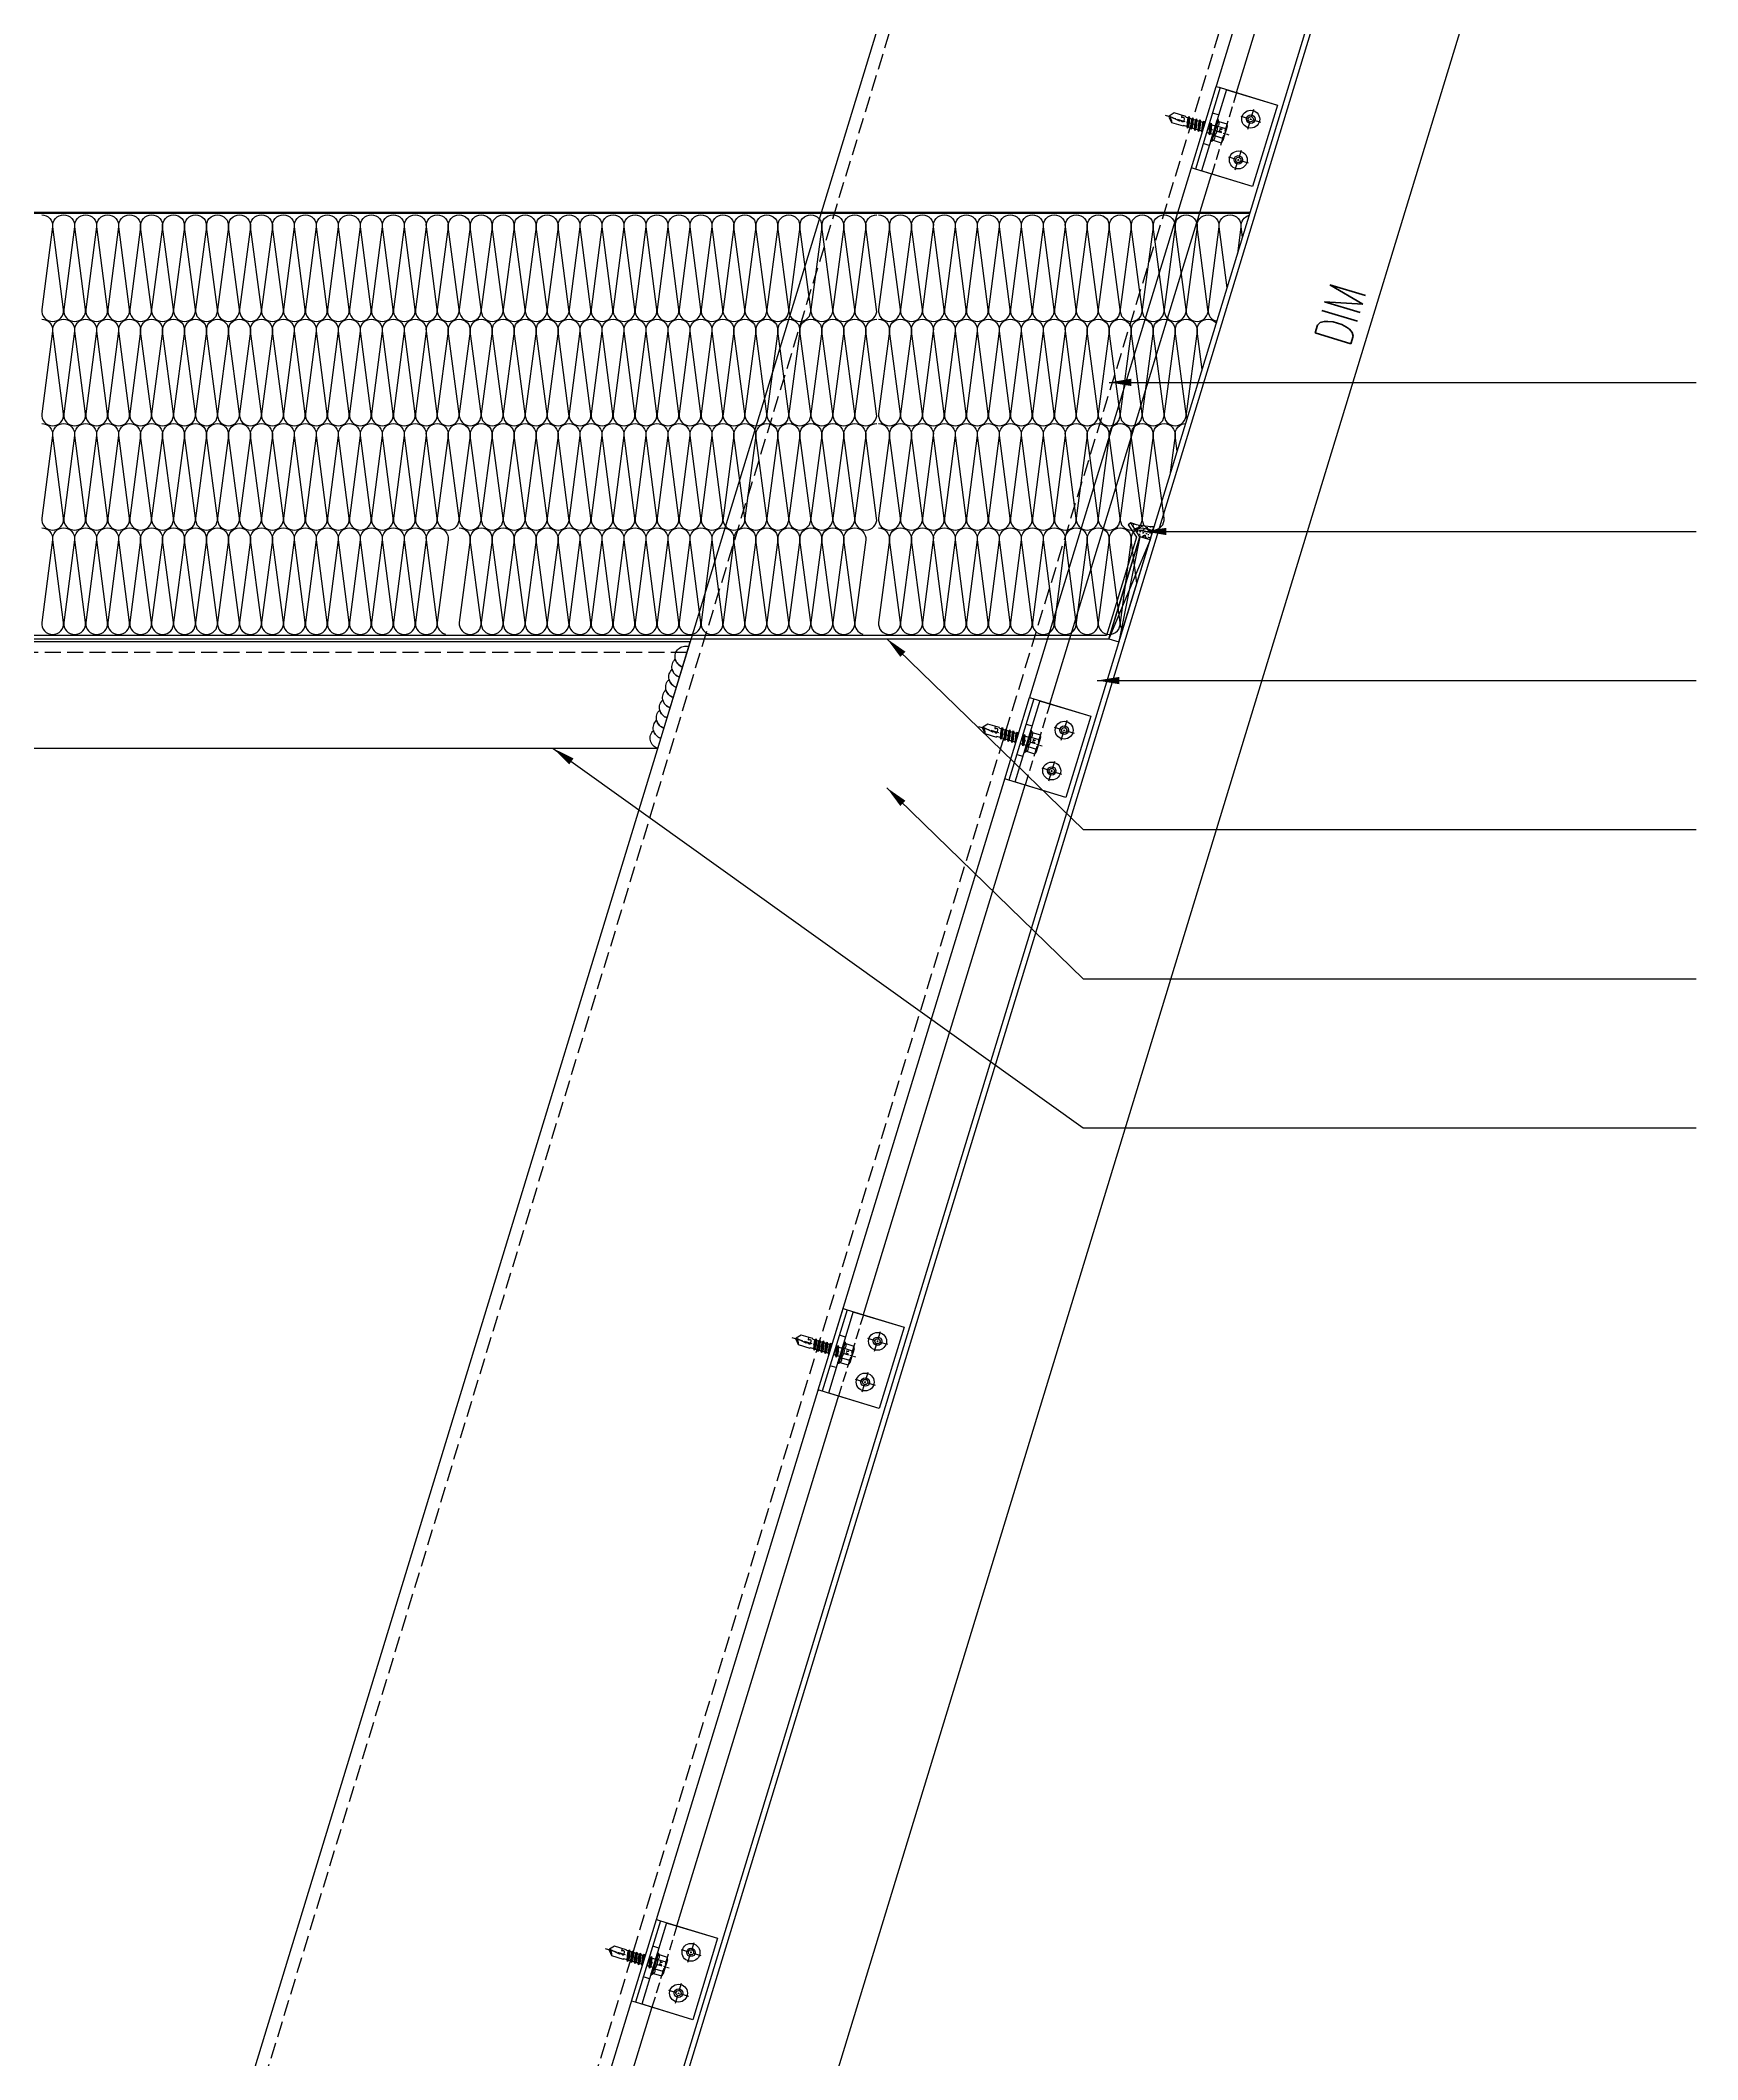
# Model space of a CAD drawing. Extents: x -160106 to 966792, y -663931 to 1550022.
# Drawn here: x -78784 to -78006, y -98738 to -97790 of the extents above; entities that cross this region are included whole.
import ezdxf
from ezdxf.enums import TextEntityAlignment as Align
from ezdxf.xclip import XClip

# ---------------------------------------------------------------- set-up
doc = ezdxf.new("R2010")
doc.units = 0
for name, pattern in [('CENTER', [2, 1.25, -0.25, 0.25, -0.25]), ('ZN-CENTER', [2, 1.25, -0.25, 0.25, -0.25]), ('ZN-DASH', [0.35, 0.25, -0.1])]:
    doc.linetypes.add(name, pattern=pattern)
for name, color, linetype in [('!ZN1-填充-8', 8, 'Continuous'), ('!ZN3-不锈钢板幕墙-7', 7, 'Continuous'), ('!ZN3-铝板幕墙-3', 3, 'Continuous'), ('!ZN4-辅助材料-1', 1, 'Continuous'), ('!ZN4-配件-11', 11, 'Continuous'), ('!ZN5-钢材投影-40', 40, 'Continuous'), ('!ZN5-铝材投影-112', 112, 'Continuous'), ('!ZN6-虚线-8', 8, 'ZN-DASH'), ('DIM', 173, 'Continuous'), ('焊缝', 8, 'Continuous')]:
    doc.layers.add(name, color=color, linetype=linetype)
doc.styles.add('DHTEXT-1', font='ROMANS.shx', dxfattribs={"width": 0.7, "bigfont": 'CHINESE.shx'})
doc.dimstyles.new('ZN7', dxfattribs={"dimscale": 7, "dimtxt": 2.5, "dimasz": 1.5, "dimexe": 1, "dimexo": 2, "dimgap": 0.9, "dimtad": 1, "dimdec": 0, "dimdsep": 46, "dimtxsty": 'DHTEXT-1', "dimblk": 'ARCHTICK', "dimcen": 2.5, "dimclrd": 173, "dimclre": 173, "dimclrt": 7, "dimazin": 2, "dimtfac": 1, "dimtix": 1, "dimtmove": 2, "dimatfit": 3, "dimfxl": 0, "dimarcsym": 0})

# ---------------------------------------------------------------- blocks, each defined once
blk = doc.blocks.new('*U1991')
at = {"color": 0, "linetype": 'ZN-CENTER', "ltscale": 3}
blk.add_line((24, 0), (-7.28, 0), dxfattribs=at)
at = {"ltscale": 10}
for p, q in [((-5.45, -3.46), (-5.45, 3.46)), ((-1.02, 4.62), (-4.95, 4.62)), ((-1.02, 2.31), (-4.95, 2.31)), ((-0.55, -5.12), (-0.55, 5.12)), ((-0.17, 5.48), (0, 4.84)), ((0, -4.84), (0, 4.84)), ((0, 2.08), (14.29, 2.08)), ((1.42, 2.73), (2.2, -2.73)), ((3.22, 2.73), (4, -2.73)), ((5.02, 2.73), (5.8, -2.73)), ((6.82, 2.73), (7.6, -2.73)), ((8.62, 2.73), (9.4, -2.73)), ((10.42, 2.73), (11.2, -2.73)), ((12.22, 2.73), (13, -2.73)), ((-1.02, -2.31), (-4.95, -2.31)), ((-1.02, -4.62), (-4.95, -4.62)), ((-0.17, -5.48), (0, -4.84)), ((14.29, -2.09), (0, -2.09))]:
    blk.add_line(p, q, dxfattribs=at)
for points in [[(1.83, -2.09), (1.05, 2.08), (1.42, 2.73), (1.79, 2.08), (2.57, -2.09), (2.2, -2.73)], [(3.63, -2.09), (2.85, 2.08), (3.22, 2.73), (3.59, 2.08), (4.37, -2.09), (4, -2.73)], [(5.43, -2.09), (4.65, 2.08), (5.02, 2.73), (5.39, 2.08), (6.17, -2.09), (5.8, -2.73)], [(7.23, -2.09), (6.45, 2.08), (6.82, 2.73), (7.19, 2.08), (7.97, -2.09), (7.6, -2.73)], [(9.03, -2.09), (8.25, 2.08), (8.62, 2.73), (8.99, 2.08), (9.77, -2.09), (9.4, -2.73)], [(10.83, -2.09), (10.05, 2.08), (10.42, 2.73), (10.79, 2.08), (11.57, -2.09), (11.2, -2.73)], [(12.63, -2.09), (11.85, 2.08), (12.22, 2.73), (12.59, 2.08), (13.37, -2.09), (13, -2.73)]]:
    blk.add_lwpolyline(points, close=True, dxfattribs=at)
for points in [[(14.29, -2.09, -0.414214), (14.45, -2.24), (14.45, -2.32), (20.18, -2.32), (22, -0.26), (22, 0.26), (20.18, 2.32), (14.45, 2.32), (14.45, 2.24, -0.414214), (14.29, 2.08)], [(16.51, -2.32), (16.36, -1.2), (15.83, -1.52, -0.530462), (15.03, -1.17), (14.81, 0.1, -0.651316), (15.47, 0.54), (16, 0.21), (16.77, 0.66), (22, -0.26, -0.201226), (20.18, 2.32)]]:
    blk.add_lwpolyline(points, format="xyb", dxfattribs=at)
for centre, radius, start, end in [((-3.87, 3.46), 1.58, 133.17355, 226.82645), ((0.13, 0), 5.58, 155.5673, 204.4327), ((0.07, 3.46), 1.58, 133.17355, 226.82645), ((4.07, 0), 5.58, 155.5673, 204.4327), ((7.48, -2.87), 11.32, 132.49215, 138.60636), ((-3.87, -3.46), 1.58, 133.17355, 226.82645), ((0.07, -3.46), 1.58, 133.17355, 226.82645), ((7.48, 2.87), 11.32, 221.39356, 227.50785)]:
    blk.add_arc(centre, radius, start, end, dxfattribs=at)
at = {"layer": 'Defpoints', "color": 0, "ltscale": 10, "style": 'DHTEXT-1', "width": 0.7}
blk.add_text('5.5', height=1, rotation=90, dxfattribs=at).set_placement((-2.46, -0.93), align=Align.CENTER)
blk = doc.blocks.new('*U2070')
at = {"color": 0, "linetype": 'CENTER', "ltscale": 3}
for p, q in [((4.88, 0), (-4.88, 0)), ((0, 4.88), (0, -4.88))]:
    blk.add_line(p, q, dxfattribs=at)
at = {"linetype": 'ByBlock', "ltscale": 10}
for radius in [4.2, 2, 1.23]:
    blk.add_circle((0, 0), radius, dxfattribs=at)
blk = doc.blocks.new('*U2372')
at = {"ltscale": 0.125}
blk.add_wipeout([(-20, -30), (20, -30), (20, -5), (-20, -5)], dxfattribs=at).dxf.layer = '!ZN6-虚线-8'
at = {"layer": '!ZN1-填充-8'}
h = blk.add_hatch(dxfattribs=at)
h.set_pattern_fill('NET3', color=256, scale=0.75, angle=180, style=0)
h.set_pattern_definition([(180, (-1731.706, 294.7402), (-3e-16, -2.38125), []), (240, (-1731.706, 294.7402), (2.062223, -1.190625), []), (300, (-1731.706, 294.7402), (2.062223, 1.190625), [])])
h.paths.add_polyline_path([(20, 0), (-20, 0), (-20, -2), (20, -2)])
at = {"layer": '!ZN5-铝材投影-112'}
blk.add_lwpolyline([(20, -2), (-20, -2), (-20, -30), (20, -30)], close=True, dxfattribs=at)
at = {"layer": '!ZN6-虚线-8', "linetype": 'ZN-DASH', "ltscale": 10}
for p, q in [((-7.5, -5), (-7.5, -2)), ((7.5, -5), (7.5, -2))]:
    blk.add_line(p, q, dxfattribs=at)
at = {"layer": '!ZN6-虚线-8', "color": 8, "linetype": 'ZN-DASH', "ltscale": 20}
blk.add_line((-20, -10), (20, -10), dxfattribs=at)
at = {"layer": '!ZN4-配件-11', "color": 1, "xscale": -1, "rotation": 270}
for name, p in [('*U1991', (0, -5)), ('*U2070', (-10, -20)), ('*U2070', (10, -20))]:
    blk.add_blockref(name, p, dxfattribs=at)
at = {"ltscale": 0.25}
blk.add_wipeout([(20, 0), (20, -2), (-20, -2), (-20, 0)], dxfattribs=at).dxf.layer = '!ZN4-辅助材料-1'
at = {"layer": '!ZN4-辅助材料-1'}
blk.add_lwpolyline([(20, 0), (-20, 0), (-20, -2), (20, -2)], close=True, dxfattribs=at)
at = {"layer": '!ZN5-铝材投影-112', "ltscale": 0.25}
blk.add_line((-20, -5), (20, -5), dxfattribs=at)
blk = doc.blocks.new('20250825140909')
at = {"layer": '!ZN1-填充-8'}
h = blk.add_hatch(dxfattribs=at)
h.set_pattern_fill('AR-SAND', color=256, angle=-16.96985, style=0)
h.set_pattern_definition([(20.5301504, (-126592.7496, 76853.0523), (0.502128505, 1.8613127), [0, -1.52, 0, -1.7, 0, -1.625]), (350.5301504, (-126592.7496, 76853.0523), (2.516413284, 2.18272357), [0, -0.82, 0, -1.37, 0, -0.525]), (310.5301504, (-126593.9261, 76853.4113), (2.98019908, -0.903507059), [0, -0.5, 0, -1.8, 0, -2.35]), (300.5301504, (-126593.926, 76853.4113), (3.131401065, -0.03793323), [0, -0.25, 0, -1.18, 0, -1.35])])
edge = h.paths.add_edge_path()
edge.add_line((-1.72, 11849.35), (3.06, 11847.89))
edge.add_line((3.06, 11847.89), (4.95, 11854.09))
edge.add_arc((4.33, 11884.54), 30.46, 250.31979, 271.16341, ccw=False)
edge.add_line((-5.92, 11855.86), (-1.72, 11849.35))
at = {"layer": '!ZN1-填充-8', "const_width": 1}
blk.add_lwpolyline([(49.95, 12001.5), (-1698.5, 12001.5)], dxfattribs=at)
at = {"layer": '!ZN1-填充-8', "ltscale": 30, "extrusion": (0, 1.22465e-16, -1)}
for points in [[(517.28, 12000.5, 0.451718), (512.16, 11994.87), (517.24, 11956.13, -0.451718), (512.12, 11950.5, -0.451718), (507, 11956.13), (512.08, 11994.87, 0.451718), (506.96, 12000.5, 0.451718), (501.85, 11994.87), (506.92, 11956.13, -0.451718), (501.8, 11950.5, -0.451718), (496.69, 11956.13), (501.76, 11994.87, 0.451718), (496.65, 12000.5, 0.451718), (491.53, 11994.87), (496.61, 11956.13, -0.451718), (491.49, 11950.5, -0.451718), (486.37, 11956.13), (491.45, 11994.87, 0.451718), (486.33, 12000.5, 0.451718), (481.21, 11994.87), (486.29, 11956.13, -0.451718), (481.17, 11950.5, -0.451718), (476.06, 11956.13), (481.13, 11994.87, 0.451718), (476.01, 12000.5, 0.451718), (470.9, 11994.87), (475.97, 11956.13, -0.451718), (470.86, 11950.5, -0.451718), (465.74, 11956.13), (470.82, 11994.87, 0.451718), (465.7, 12000.5, 0.451718), (460.58, 11994.87), (465.66, 11956.13, -0.451718), (460.54, 11950.5, -0.451718), (455.42, 11956.13), (460.5, 11994.87, 0.451718), (455.38, 12000.5, 0.451718), (450.27, 11994.87), (455.34, 11956.13, -0.451718), (450.22, 11950.5, -0.451718), (445.11, 11956.13), (450.18, 11994.87, 0.451718), (445.07, 12000.5, 0.451718), (439.95, 11994.87), (445.03, 11956.13, -0.451718), (439.91, 11950.5, -0.451718), (434.79, 11956.13), (439.87, 11994.87, 0.451718), (434.75, 12000.5, 0.451718), (429.63, 11994.87), (434.71, 11956.13, -0.451718), (429.59, 11950.5, -0.451718), (424.48, 11956.13), (429.55, 11994.87, 0.451718), (424.43, 12000.5, 0.451718), (419.32, 11994.87), (424.39, 11956.13, -0.451718), (419.28, 11950.5, -0.451718), (414.16, 11956.13), (419.24, 11994.87, 0.451718), (414.12, 12000.5, 0.451718), (409, 11994.87), (414.08, 11956.13, -0.451718), (408.96, 11950.5, -0.451718), (403.84, 11956.13), (408.92, 11994.87, 0.451718), (403.8, 12000.5, 0.451718), (398.69, 11994.87), (403.76, 11956.13, -0.451718), (398.65, 11950.5, -0.451718), (393.53, 11956.13), (398.6, 11994.87, 0.451718), (393.49, 12000.5, 0.451718), (388.37, 11994.87), (393.45, 11956.13, -0.451718), (388.33, 11950.5, -0.451718), (383.21, 11956.13), (388.29, 11994.87, 0.451718), (383.17, 12000.5, 0.451718), (378.05, 11994.87), (383.13, 11956.13, -0.451718), (378.01, 11950.5, -0.451718), (372.9, 11956.13), (377.97, 11994.87, 0.451718), (372.86, 12000.5, 0.451718), (367.74, 11994.87), (372.81, 11956.13, -0.451718), (367.7, 11950.5, -0.451718), (362.58, 11956.13), (367.66, 11994.87, 0.451718), (362.54, 12000.5, 0.451718), (357.42, 11994.87), (362.5, 11956.13, -0.451718), (357.38, 11950.5, -0.451718), (352.26, 11956.13), (357.34, 11994.87, 0.451718), (352.22, 12000.5, 0.451718), (347.11, 11994.87), (352.18, 11956.13, -0.451718), (347.07, 11950.5, -0.451718), (341.95, 11956.13), (347.02, 11994.87, 0.451718), (341.91, 12000.5, 0.451718), (336.79, 11994.87), (341.87, 11956.13, -0.451718), (336.75, 11950.5, -0.451718), (331.63, 11956.13), (336.71, 11994.87, 0.451718), (331.59, 12000.5, 0.451718), (326.47, 11994.87), (331.55, 11956.13, -0.451718), (326.43, 11950.5, -0.451718), (321.32, 11956.13), (326.39, 11994.87, 0.451718), (321.28, 12000.5)], [(321.28, 12000.5, 0.451718), (316.16, 11994.87), (321.23, 11956.13, -0.451718), (316.12, 11950.5, -0.451718), (311, 11956.13), (316.08, 11994.87, 0.451718), (310.96, 12000.5, 0.451718), (305.84, 11994.87), (310.92, 11956.13, -0.451718), (305.8, 11950.5, -0.451718), (300.69, 11956.13), (305.76, 11994.87, 0.451718), (300.64, 12000.5, 0.451718), (295.53, 11994.87), (300.6, 11956.13, -0.451718), (295.49, 11950.5, -0.451718), (290.37, 11956.13), (295.44, 11994.87, 0.451718), (290.33, 12000.5, 0.451718), (285.21, 11994.87), (290.29, 11956.13, -0.451718), (285.17, 11950.5, -0.451718), (280.05, 11956.13), (285.13, 11994.87, 0.451718), (280.01, 12000.5, 0.451718), (274.9, 11994.87), (279.97, 11956.13, -0.451718), (274.85, 11950.5, -0.451718), (269.74, 11956.13), (274.81, 11994.87, 0.451718), (269.7, 12000.5, 0.451718), (264.58, 11994.87), (269.66, 11956.13, -0.451718), (264.54, 11950.5, -0.451718), (259.42, 11956.13), (264.5, 11994.87, 0.451718), (259.38, 12000.5, 0.451718), (254.26, 11994.87), (259.34, 11956.13, -0.451718), (254.22, 11950.5, -0.451718), (249.11, 11956.13), (254.18, 11994.87, 0.451718), (249.06, 12000.5, 0.451718), (243.95, 11994.87), (249.02, 11956.13, -0.451718), (243.91, 11950.5, -0.451718), (238.79, 11956.13), (243.87, 11994.87, 0.451718), (238.75, 12000.5, 0.451718), (233.63, 11994.87), (238.71, 11956.13, -0.451718), (233.59, 11950.5, -0.451718), (228.47, 11956.13), (233.55, 11994.87, 0.451718), (228.43, 12000.5, 0.451718), (223.32, 11994.87), (228.39, 11956.13, -0.451718), (223.27, 11950.5, -0.451718), (218.16, 11956.13), (223.23, 11994.87, 0.451718), (218.12, 12000.5, 0.451718), (213, 11994.87), (218.08, 11956.13, -0.451718), (212.96, 11950.5, -0.451718), (207.84, 11956.13), (212.92, 11994.87, 0.451718), (207.8, 12000.5, 0.451718), (202.68, 11994.87), (207.76, 11956.13, -0.451718), (202.64, 11950.5, -0.451718), (197.53, 11956.13), (202.6, 11994.87, 0.451718), (197.48, 12000.5, 0.451718), (192.37, 11994.87), (197.44, 11956.13, -0.451718), (192.33, 11950.5, -0.451718), (187.21, 11956.13), (192.29, 11994.87, 0.451718), (187.17, 12000.5, 0.451718), (182.05, 11994.87), (187.13, 11956.13, -0.451718), (182.01, 11950.5, -0.451718), (176.89, 11956.13), (181.97, 11994.87, 0.451718), (176.85, 12000.5, 0.451718), (171.74, 11994.87), (176.81, 11956.13, -0.451718), (171.69, 11950.5, -0.451718), (166.58, 11956.13), (171.65, 11994.87, 0.451718), (166.54, 12000.5, 0.451718), (161.42, 11994.87), (166.5, 11956.13, -0.451718), (161.38, 11950.5, -0.451718), (156.26, 11956.13), (161.34, 11994.87, 0.451718), (156.22, 12000.5, 0.451718), (151.1, 11994.87), (156.18, 11956.13, -0.451718), (151.06, 11950.5, -0.451718), (145.95, 11956.13), (151.02, 11994.87, 0.451718), (145.91, 12000.5, 0.451718), (140.79, 11994.87), (145.86, 11956.13, -0.451718), (140.75, 11950.5, -0.451718), (135.63, 11956.13), (140.71, 11994.87, 0.451718), (135.59, 12000.5, 0.451718), (130.47, 11994.87), (135.55, 11956.13, -0.451718), (130.43, 11950.5, -0.451718), (125.31, 11956.13), (130.39, 11994.87, 0.451718), (125.27, 12000.5)], [(124.46, 12000.5, 0.451718), (119.35, 11994.87), (124.42, 11956.13, -0.451718), (119.3, 11950.5, -0.451718), (114.19, 11956.13), (119.26, 11994.87, 0.451718), (114.15, 12000.5, 0.451718), (109.03, 11994.87), (114.11, 11956.13, -0.451718), (108.99, 11950.5, -0.451718), (103.87, 11956.13), (108.95, 11994.87, 0.451718), (103.83, 12000.5, 0.451718), (98.71, 11994.87), (103.79, 11956.13, -0.451718), (98.67, 11950.5, -0.451718), (93.56, 11956.13), (98.63, 11994.87, 0.451718), (93.51, 12000.5, 0.451718), (88.4, 11994.87), (93.47, 11956.13, -0.451718), (88.36, 11950.5, -0.451718), (83.24, 11956.13), (88.32, 11994.87, 0.451718), (83.2, 12000.5, 0.451718), (78.08, 11994.87), (83.16, 11956.13, -0.451718), (78.04, 11950.5, -0.451718), (72.92, 11956.13), (78, 11994.87, 0.451718), (72.88, 12000.5, 0.451718), (67.77, 11994.87), (72.84, 11956.13, -0.451718), (67.73, 11950.5, -0.451718), (62.61, 11956.13), (67.68, 11994.87, 0.451718), (62.57, 12000.5, 0.451718), (57.45, 11994.87), (62.53, 11956.13, -0.451718), (57.41, 11950.5, -0.451718), (52.29, 11956.13), (57.37, 11994.87, 0.451718), (52.25, 12000.5, 0.451718), (47.13, 11994.87), (52.21, 11956.13, -0.451718), (47.09, 11950.5, -0.451718), (41.98, 11956.13), (47.05, 11994.87, 0.451718), (41.94, 12000.5, 0.451718), (36.82, 11994.87), (41.89, 11956.13, -0.451718), (36.78, 11950.5, -0.451718), (31.66, 11956.13), (36.74, 11994.87, 0.451718), (31.62, 12000.5, 0.451718), (26.5, 11994.87), (31.58, 11956.13, -0.451718), (26.46, 11950.5, -0.451718), (21.34, 11956.13), (26.42, 11994.87, 0.451718), (21.3, 12000.5, 0.451718), (16.19, 11994.87), (21.26, 11956.13, -0.451718), (16.15, 11950.5, -0.451718), (11.03, 11956.13), (16.1, 11994.87, 0.451718), (10.99, 12000.5, 0.451718), (5.87, 11994.87), (10.95, 11956.13, -0.451718), (5.83, 11950.5, -0.451718), (0.71, 11956.13), (5.79, 11994.87, 0.451718), (0.67, 12000.5, 0.451718), (-4.45, 11994.87), (0.63, 11956.13, -0.451718), (-4.49, 11950.5, -0.451718), (-9.6, 11956.13), (-4.53, 11994.87, 0.451718), (-9.64, 12000.5, 0.451718), (-14.76, 11994.87), (-9.69, 11956.13, -0.451718), (-14.8, 11950.5, -0.451718), (-19.92, 11956.13), (-14.84, 11994.87, 0.451718), (-19.96, 12000.5, 0.451718), (-25.08, 11994.87), (-20, 11956.13, -0.451718), (-25.12, 11950.5, -0.451718), (-30.23, 11956.13), (-25.16, 11994.87, 0.451718), (-30.28, 12000.5, 0.451718), (-35.39, 11994.87), (-30.32, 11956.13, -0.391796), (-34.41, 11950.59, -0.391796)], [(-39.21, 11966.33), (-35.48, 11994.87, 0.451718), (-40.59, 12000.5, 0.451718), (-45.71, 11994.87), (-44.04, 11982.15)], [(-46.43, 11989.98), (-45.79, 11994.87, 0.375344), (-49.6, 12000.35, 0.375344)], [(517.28, 11951.5, 0.451718), (512.16, 11945.87), (517.24, 11907.13, -0.451718), (512.12, 11901.5, -0.451718), (507, 11907.13), (512.08, 11945.87, 0.451718), (506.96, 11951.5, 0.451718), (501.85, 11945.87), (506.92, 11907.13, -0.451718), (501.8, 11901.5, -0.451718), (496.69, 11907.13), (501.76, 11945.87, 0.451718), (496.65, 11951.5, 0.451718), (491.53, 11945.87), (496.61, 11907.13, -0.451718), (491.49, 11901.5, -0.451718), (486.37, 11907.13), (491.45, 11945.87, 0.451718), (486.33, 11951.5, 0.451718), (481.21, 11945.87), (486.29, 11907.13, -0.451718), (481.17, 11901.5, -0.451718), (476.06, 11907.13), (481.13, 11945.87, 0.451718), (476.01, 11951.5, 0.451718), (470.9, 11945.87), (475.97, 11907.13, -0.451718), (470.86, 11901.5, -0.451718), (465.74, 11907.13), (470.82, 11945.87, 0.451718), (465.7, 11951.5, 0.451718), (460.58, 11945.87), (465.66, 11907.13, -0.451718), (460.54, 11901.5, -0.451718), (455.42, 11907.13), (460.5, 11945.87, 0.451718), (455.38, 11951.5, 0.451718), (450.27, 11945.87), (455.34, 11907.13, -0.451718), (450.22, 11901.5, -0.451718), (445.11, 11907.13), (450.18, 11945.87, 0.451718), (445.07, 11951.5, 0.451718), (439.95, 11945.87), (445.03, 11907.13, -0.451718), (439.91, 11901.5, -0.451718), (434.79, 11907.13), (439.87, 11945.87, 0.451718), (434.75, 11951.5, 0.451718), (429.63, 11945.87), (434.71, 11907.13, -0.451718), (429.59, 11901.5, -0.451718), (424.48, 11907.13), (429.55, 11945.87, 0.451718), (424.43, 11951.5, 0.451718), (419.32, 11945.87), (424.39, 11907.13, -0.451718), (419.28, 11901.5, -0.451718), (414.16, 11907.13), (419.24, 11945.87, 0.451718), (414.12, 11951.5, 0.451718), (409, 11945.87), (414.08, 11907.13, -0.451718), (408.96, 11901.5, -0.451718), (403.84, 11907.13), (408.92, 11945.87, 0.451718), (403.8, 11951.5, 0.451718), (398.69, 11945.87), (403.76, 11907.13, -0.451718), (398.65, 11901.5, -0.451718), (393.53, 11907.13), (398.6, 11945.87, 0.451718), (393.49, 11951.5, 0.451718), (388.37, 11945.87), (393.45, 11907.13, -0.451718), (388.33, 11901.5, -0.451718), (383.21, 11907.13), (388.29, 11945.87, 0.451718), (383.17, 11951.5, 0.451718), (378.05, 11945.87), (383.13, 11907.13, -0.451718), (378.01, 11901.5, -0.451718), (372.9, 11907.13), (377.97, 11945.87, 0.451718), (372.86, 11951.5, 0.451718), (367.74, 11945.87), (372.81, 11907.13, -0.451718), (367.7, 11901.5, -0.451718), (362.58, 11907.13), (367.66, 11945.87, 0.451718), (362.54, 11951.5, 0.451718), (357.42, 11945.87), (362.5, 11907.13, -0.451718), (357.38, 11901.5, -0.451718), (352.26, 11907.13), (357.34, 11945.87, 0.451718), (352.22, 11951.5, 0.451718), (347.11, 11945.87), (352.18, 11907.13, -0.451718), (347.07, 11901.5, -0.451718), (341.95, 11907.13), (347.02, 11945.87, 0.451718), (341.91, 11951.5, 0.451718), (336.79, 11945.87), (341.87, 11907.13, -0.451718), (336.75, 11901.5, -0.451718), (331.63, 11907.13), (336.71, 11945.87, 0.451718), (331.59, 11951.5, 0.451718), (326.47, 11945.87), (331.55, 11907.13, -0.451718), (326.43, 11901.5, -0.451718), (321.32, 11907.13), (326.39, 11945.87, 0.451718), (321.28, 11951.5)], [(321.28, 11951.5, 0.451718), (316.16, 11945.87), (321.23, 11907.13, -0.451718), (316.12, 11901.5, -0.451718), (311, 11907.13), (316.08, 11945.87, 0.451718), (310.96, 11951.5, 0.451718), (305.84, 11945.87), (310.92, 11907.13, -0.451718), (305.8, 11901.5, -0.451718), (300.69, 11907.13), (305.76, 11945.87, 0.451718), (300.64, 11951.5, 0.451718), (295.53, 11945.87), (300.6, 11907.13, -0.451718), (295.49, 11901.5, -0.451718), (290.37, 11907.13), (295.44, 11945.87, 0.451718), (290.33, 11951.5, 0.451718), (285.21, 11945.87), (290.29, 11907.13, -0.451718), (285.17, 11901.5, -0.451718), (280.05, 11907.13), (285.13, 11945.87, 0.451718), (280.01, 11951.5, 0.451718), (274.9, 11945.87), (279.97, 11907.13, -0.451718), (274.85, 11901.5, -0.451718), (269.74, 11907.13), (274.81, 11945.87, 0.451718), (269.7, 11951.5, 0.451718), (264.58, 11945.87), (269.66, 11907.13, -0.451718), (264.54, 11901.5, -0.451718), (259.42, 11907.13), (264.5, 11945.87, 0.451718), (259.38, 11951.5, 0.451718), (254.26, 11945.87), (259.34, 11907.13, -0.451718), (254.22, 11901.5, -0.451718), (249.11, 11907.13), (254.18, 11945.87, 0.451718), (249.06, 11951.5, 0.451718), (243.95, 11945.87), (249.02, 11907.13, -0.451718), (243.91, 11901.5, -0.451718), (238.79, 11907.13), (243.87, 11945.87, 0.451718), (238.75, 11951.5, 0.451718), (233.63, 11945.87), (238.71, 11907.13, -0.451718), (233.59, 11901.5, -0.451718), (228.47, 11907.13), (233.55, 11945.87, 0.451718), (228.43, 11951.5, 0.451718), (223.32, 11945.87), (228.39, 11907.13, -0.451718), (223.27, 11901.5, -0.451718), (218.16, 11907.13), (223.23, 11945.87, 0.451718), (218.12, 11951.5, 0.451718), (213, 11945.87), (218.08, 11907.13, -0.451718), (212.96, 11901.5, -0.451718), (207.84, 11907.13), (212.92, 11945.87, 0.451718), (207.8, 11951.5, 0.451718), (202.68, 11945.87), (207.76, 11907.13, -0.451718), (202.64, 11901.5, -0.451718), (197.53, 11907.13), (202.6, 11945.87, 0.451718), (197.48, 11951.5, 0.451718), (192.37, 11945.87), (197.44, 11907.13, -0.451718), (192.33, 11901.5, -0.451718), (187.21, 11907.13), (192.29, 11945.87, 0.451718), (187.17, 11951.5, 0.451718), (182.05, 11945.87), (187.13, 11907.13, -0.451718), (182.01, 11901.5, -0.451718), (176.89, 11907.13), (181.97, 11945.87, 0.451718), (176.85, 11951.5, 0.451718), (171.74, 11945.87), (176.81, 11907.13, -0.451718), (171.69, 11901.5, -0.451718), (166.58, 11907.13), (171.65, 11945.87, 0.451718), (166.54, 11951.5, 0.451718), (161.42, 11945.87), (166.5, 11907.13, -0.451718), (161.38, 11901.5, -0.451718), (156.26, 11907.13), (161.34, 11945.87, 0.451718), (156.22, 11951.5, 0.451718), (151.1, 11945.87), (156.18, 11907.13, -0.451718), (151.06, 11901.5, -0.451718), (145.95, 11907.13), (151.02, 11945.87, 0.451718), (145.91, 11951.5, 0.451718), (140.79, 11945.87), (145.86, 11907.13, -0.451718), (140.75, 11901.5, -0.451718), (135.63, 11907.13), (140.71, 11945.87, 0.451718), (135.59, 11951.5, 0.451718), (130.47, 11945.87), (135.55, 11907.13, -0.451718), (130.43, 11901.5, -0.451718), (125.31, 11907.13), (130.39, 11945.87, 0.451718), (125.27, 11951.5)], [(124.46, 11951.5, 0.451718), (119.35, 11945.87), (124.42, 11907.13, -0.451718), (119.3, 11901.5, -0.451718), (114.19, 11907.13), (119.26, 11945.87, 0.451718), (114.15, 11951.5, 0.451718), (109.03, 11945.87), (114.11, 11907.13, -0.451718), (108.99, 11901.5, -0.451718), (103.87, 11907.13), (108.95, 11945.87, 0.451718), (103.83, 11951.5, 0.451718), (98.71, 11945.87), (103.79, 11907.13, -0.451718), (98.67, 11901.5, -0.451718), (93.56, 11907.13), (98.63, 11945.87, 0.451718), (93.51, 11951.5, 0.451718), (88.4, 11945.87), (93.47, 11907.13, -0.451718), (88.36, 11901.5, -0.451718), (83.24, 11907.13), (88.32, 11945.87, 0.451718), (83.2, 11951.5, 0.451718), (78.08, 11945.87), (83.16, 11907.13, -0.451718), (78.04, 11901.5, -0.451718), (72.92, 11907.13), (78, 11945.87, 0.451718), (72.88, 11951.5, 0.451718), (67.77, 11945.87), (72.84, 11907.13, -0.451718), (67.73, 11901.5, -0.451718), (62.61, 11907.13), (67.68, 11945.87, 0.451718), (62.57, 11951.5, 0.451718), (57.45, 11945.87), (62.53, 11907.13, -0.451718), (57.41, 11901.5, -0.451718), (52.29, 11907.13), (57.37, 11945.87, 0.451718), (52.25, 11951.5, 0.451718), (47.13, 11945.87), (52.21, 11907.13, -0.451718), (47.09, 11901.5, -0.451718), (41.98, 11907.13), (47.05, 11945.87, 0.451718), (41.94, 11951.5, 0.451718), (36.82, 11945.87), (41.89, 11907.13, -0.451718), (36.78, 11901.5, -0.451718), (31.66, 11907.13), (36.74, 11945.87, 0.451718), (31.62, 11951.5, 0.451718), (26.5, 11945.87), (31.58, 11907.13, -0.451718), (26.46, 11901.5, -0.451718), (21.34, 11907.13), (26.42, 11945.87, 0.451718), (21.3, 11951.5, 0.451718), (16.19, 11945.87), (21.26, 11907.13, -0.451718), (16.15, 11901.5, -0.451718), (11.03, 11907.13), (16.1, 11945.87, 0.451718), (10.99, 11951.5, 0.451718), (5.87, 11945.87), (10.95, 11907.13, -0.451718), (5.83, 11901.5, -0.451718), (0.71, 11907.13), (5.79, 11945.87, 0.451718), (0.67, 11951.5, 0.451718), (-4.45, 11945.87), (0.63, 11907.13, -0.451718), (-4.49, 11901.5, -0.451718), (-9.6, 11907.13), (-4.53, 11945.87, 0.451718), (-9.64, 11951.5, 0.451718), (-14.76, 11945.87), (-9.69, 11907.13, -0.451718), (-14.8, 11901.5, -0.451718), (-19.92, 11907.13), (-14.84, 11945.87, 0.451718), (-19.96, 11951.5, 0.451718), (-25.08, 11945.87), (-20, 11907.13, -0.128235), (-20.37, 11904.6, -0.128235)], [(-27.5, 11927.97), (-25.16, 11945.87, 0.451718), (-30.28, 11951.5, 0.219638), (-34.16, 11949.78, 0.219638)], [(517.28, 11902.5, 0.451718), (512.16, 11896.87), (517.24, 11858.13, -0.451718), (512.12, 11852.5, -0.451718), (507, 11858.13), (512.08, 11896.87, 0.451718), (506.96, 11902.5, 0.451718), (501.85, 11896.87), (506.92, 11858.13, -0.451718), (501.8, 11852.5, -0.451718), (496.69, 11858.13), (501.76, 11896.87, 0.451718), (496.65, 11902.5, 0.451718), (491.53, 11896.87), (496.61, 11858.13, -0.451718), (491.49, 11852.5, -0.451718), (486.37, 11858.13), (491.45, 11896.87, 0.451718), (486.33, 11902.5, 0.451718), (481.21, 11896.87), (486.29, 11858.13, -0.451718), (481.17, 11852.5, -0.451718), (476.06, 11858.13), (481.13, 11896.87, 0.451718), (476.01, 11902.5, 0.451718), (470.9, 11896.87), (475.97, 11858.13, -0.451718), (470.86, 11852.5, -0.451718), (465.74, 11858.13), (470.82, 11896.87, 0.451718), (465.7, 11902.5, 0.451718), (460.58, 11896.87), (465.66, 11858.13, -0.451718), (460.54, 11852.5, -0.451718), (455.42, 11858.13), (460.5, 11896.87, 0.451718), (455.38, 11902.5, 0.451718), (450.27, 11896.87), (455.34, 11858.13, -0.451718), (450.22, 11852.5, -0.451718), (445.11, 11858.13), (450.18, 11896.87, 0.451718), (445.07, 11902.5, 0.451718), (439.95, 11896.87), (445.03, 11858.13, -0.451718), (439.91, 11852.5, -0.451718), (434.79, 11858.13), (439.87, 11896.87, 0.451718), (434.75, 11902.5, 0.451718), (429.63, 11896.87), (434.71, 11858.13, -0.451718), (429.59, 11852.5, -0.451718), (424.48, 11858.13), (429.55, 11896.87, 0.451718), (424.43, 11902.5, 0.451718), (419.32, 11896.87), (424.39, 11858.13, -0.451718), (419.28, 11852.5, -0.451718), (414.16, 11858.13), (419.24, 11896.87, 0.451718), (414.12, 11902.5, 0.451718), (409, 11896.87), (414.08, 11858.13, -0.451718), (408.96, 11852.5, -0.451718), (403.84, 11858.13), (408.92, 11896.87, 0.451718), (403.8, 11902.5, 0.451718), (398.69, 11896.87), (403.76, 11858.13, -0.451718), (398.65, 11852.5, -0.451718), (393.53, 11858.13), (398.6, 11896.87, 0.451718), (393.49, 11902.5, 0.451718), (388.37, 11896.87), (393.45, 11858.13, -0.451718), (388.33, 11852.5, -0.451718), (383.21, 11858.13), (388.29, 11896.87, 0.451718), (383.17, 11902.5, 0.451718), (378.05, 11896.87), (383.13, 11858.13, -0.451718), (378.01, 11852.5, -0.451718), (372.9, 11858.13), (377.97, 11896.87, 0.451718), (372.86, 11902.5, 0.451718), (367.74, 11896.87), (372.81, 11858.13, -0.451718), (367.7, 11852.5, -0.451718), (362.58, 11858.13), (367.66, 11896.87, 0.451718), (362.54, 11902.5, 0.451718), (357.42, 11896.87), (362.5, 11858.13, -0.451718), (357.38, 11852.5, -0.451718), (352.26, 11858.13), (357.34, 11896.87, 0.451718), (352.22, 11902.5, 0.451718), (347.11, 11896.87), (352.18, 11858.13, -0.451718), (347.07, 11852.5, -0.451718), (341.95, 11858.13), (347.02, 11896.87, 0.451718), (341.91, 11902.5, 0.451718), (336.79, 11896.87), (341.87, 11858.13, -0.451718), (336.75, 11852.5, -0.451718), (331.63, 11858.13), (336.71, 11896.87, 0.451718), (331.59, 11902.5, 0.451718), (326.47, 11896.87), (331.55, 11858.13, -0.451718), (326.43, 11852.5, -0.451718), (321.32, 11858.13), (326.39, 11896.87, 0.451718), (321.28, 11902.5)], [(321.28, 11902.5, 0.451718), (316.16, 11896.87), (321.23, 11858.13, -0.451718), (316.12, 11852.5, -0.451718), (311, 11858.13), (316.08, 11896.87, 0.451718), (310.96, 11902.5, 0.451718), (305.84, 11896.87), (310.92, 11858.13, -0.451718), (305.8, 11852.5, -0.451718), (300.69, 11858.13), (305.76, 11896.87, 0.451718), (300.64, 11902.5, 0.451718), (295.53, 11896.87), (300.6, 11858.13, -0.451718), (295.49, 11852.5, -0.451718), (290.37, 11858.13), (295.44, 11896.87, 0.451718), (290.33, 11902.5, 0.451718), (285.21, 11896.87), (290.29, 11858.13, -0.451718), (285.17, 11852.5, -0.451718), (280.05, 11858.13), (285.13, 11896.87, 0.451718), (280.01, 11902.5, 0.451718), (274.9, 11896.87), (279.97, 11858.13, -0.451718), (274.85, 11852.5, -0.451718), (269.74, 11858.13), (274.81, 11896.87, 0.451718), (269.7, 11902.5, 0.451718), (264.58, 11896.87), (269.66, 11858.13, -0.451718), (264.54, 11852.5, -0.451718), (259.42, 11858.13), (264.5, 11896.87, 0.451718), (259.38, 11902.5, 0.451718), (254.26, 11896.87), (259.34, 11858.13, -0.451718), (254.22, 11852.5, -0.451718), (249.11, 11858.13), (254.18, 11896.87, 0.451718), (249.06, 11902.5, 0.451718), (243.95, 11896.87), (249.02, 11858.13, -0.451718), (243.91, 11852.5, -0.451718), (238.79, 11858.13), (243.87, 11896.87, 0.451718), (238.75, 11902.5, 0.451718), (233.63, 11896.87), (238.71, 11858.13, -0.451718), (233.59, 11852.5, -0.451718), (228.47, 11858.13), (233.55, 11896.87, 0.451718), (228.43, 11902.5, 0.451718), (223.32, 11896.87), (228.39, 11858.13, -0.451718), (223.27, 11852.5, -0.451718), (218.16, 11858.13), (223.23, 11896.87, 0.451718), (218.12, 11902.5, 0.451718), (213, 11896.87), (218.08, 11858.13, -0.451718), (212.96, 11852.5, -0.451718), (207.84, 11858.13), (212.92, 11896.87, 0.451718), (207.8, 11902.5, 0.451718), (202.68, 11896.87), (207.76, 11858.13, -0.451718), (202.64, 11852.5, -0.451718), (197.53, 11858.13), (202.6, 11896.87, 0.451718), (197.48, 11902.5, 0.451718), (192.37, 11896.87), (197.44, 11858.13, -0.451718), (192.33, 11852.5, -0.451718), (187.21, 11858.13), (192.29, 11896.87, 0.451718), (187.17, 11902.5, 0.451718), (182.05, 11896.87), (187.13, 11858.13, -0.451718), (182.01, 11852.5, -0.451718), (176.89, 11858.13), (181.97, 11896.87, 0.451718), (176.85, 11902.5, 0.451718), (171.74, 11896.87), (176.81, 11858.13, -0.451718), (171.69, 11852.5, -0.451718), (166.58, 11858.13), (171.65, 11896.87, 0.451718), (166.54, 11902.5, 0.451718), (161.42, 11896.87), (166.5, 11858.13, -0.451718), (161.38, 11852.5, -0.451718), (156.26, 11858.13), (161.34, 11896.87, 0.451718), (156.22, 11902.5, 0.451718), (151.1, 11896.87), (156.18, 11858.13, -0.451718), (151.06, 11852.5, -0.451718), (145.95, 11858.13), (151.02, 11896.87, 0.451718), (145.91, 11902.5, 0.451718), (140.79, 11896.87), (145.86, 11858.13, -0.451718), (140.75, 11852.5, -0.451718), (135.63, 11858.13), (140.71, 11896.87, 0.451718), (135.59, 11902.5, 0.451718), (130.47, 11896.87), (135.55, 11858.13, -0.451718), (130.43, 11852.5, -0.451718), (125.31, 11858.13), (130.39, 11896.87, 0.451718), (125.27, 11902.5)], [(124.46, 11902.5, 0.451718), (119.35, 11896.87), (124.42, 11858.13, -0.451718), (119.3, 11852.5, -0.451718), (114.19, 11858.13), (119.26, 11896.87, 0.451718), (114.15, 11902.5, 0.451718), (109.03, 11896.87), (114.11, 11858.13, -0.451718), (108.99, 11852.5, -0.451718), (103.87, 11858.13), (108.95, 11896.87, 0.451718), (103.83, 11902.5, 0.451718), (98.71, 11896.87), (103.79, 11858.13, -0.451718), (98.67, 11852.5, -0.451718), (93.56, 11858.13), (98.63, 11896.87, 0.451718), (93.51, 11902.5, 0.451718), (88.4, 11896.87), (93.47, 11858.13, -0.451718), (88.36, 11852.5, -0.451718), (83.24, 11858.13), (88.32, 11896.87, 0.451718), (83.2, 11902.5, 0.451718), (78.08, 11896.87), (83.16, 11858.13, -0.451718), (78.04, 11852.5, -0.451718), (72.92, 11858.13), (78, 11896.87, 0.451718), (72.88, 11902.5, 0.451718), (67.77, 11896.87), (72.84, 11858.13, -0.451718), (67.73, 11852.5, -0.451718), (62.61, 11858.13), (67.68, 11896.87, 0.451718), (62.57, 11902.5, 0.451718), (57.45, 11896.87), (62.53, 11858.13, -0.451718), (57.41, 11852.5, -0.451718), (52.29, 11858.13), (57.37, 11896.87, 0.451718), (52.25, 11902.5, 0.451718), (47.13, 11896.87), (52.21, 11858.13, -0.451718), (47.09, 11852.5, -0.451718), (41.98, 11858.13), (47.05, 11896.87, 0.451718), (41.94, 11902.5, 0.451718), (36.82, 11896.87), (41.89, 11858.13, -0.451718), (36.78, 11852.5, -0.451718), (31.66, 11858.13), (36.74, 11896.87, 0.451718), (31.62, 11902.5, 0.451718), (26.5, 11896.87), (31.58, 11858.13, -0.451718), (26.46, 11852.5, -0.451718), (21.34, 11858.13), (26.42, 11896.87, 0.451718), (21.3, 11902.5, 0.451718), (16.19, 11896.87), (21.26, 11858.13, -0.451718), (16.15, 11852.5, -0.451718), (11.03, 11858.13), (16.1, 11896.87, 0.451718), (10.99, 11902.5, 0.451718), (5.87, 11896.87), (10.95, 11858.13, -0.451718), (5.83, 11852.5, -0.451718), (0.71, 11858.13), (5.79, 11896.87, 0.451718), (0.67, 11902.5, 0.451718), (-4.45, 11896.87), (0.63, 11858.13, -0.451718), (-4.49, 11852.5, -0.451718), (-9.6, 11858.13), (-4.53, 11896.87, 0.451718), (-9.64, 11902.5, 0.451718), (-14.76, 11896.87), (-12.32, 11878.23)], [(-15.79, 11889.61), (-14.84, 11896.87, 0.437995), (-19.73, 11902.5, 0.437995)], [(517.28, 11853.5, 0.451718), (512.16, 11847.87), (517.24, 11809.13, -0.451718), (512.12, 11803.5, -0.451718), (507, 11809.13), (512.08, 11847.87, 0.451718), (506.96, 11853.5, 0.451718), (501.85, 11847.87), (506.92, 11809.13, -0.451718), (501.8, 11803.5, -0.451718), (496.69, 11809.13), (501.76, 11847.87, 0.451718), (496.65, 11853.5, 0.451718), (491.53, 11847.87), (496.61, 11809.13, -0.451718), (491.49, 11803.5, -0.451718), (486.37, 11809.13), (491.45, 11847.87, 0.451718), (486.33, 11853.5, 0.451718), (481.21, 11847.87), (486.29, 11809.13, -0.451718), (481.17, 11803.5, -0.451718), (476.06, 11809.13), (481.13, 11847.87, 0.451718), (476.01, 11853.5, 0.451718), (470.9, 11847.87), (475.97, 11809.13, -0.451718), (470.86, 11803.5, -0.451718), (465.74, 11809.13), (470.82, 11847.87, 0.451718), (465.7, 11853.5, 0.451718), (460.58, 11847.87), (465.66, 11809.13, -0.451718), (460.54, 11803.5, -0.451718), (455.42, 11809.13), (460.5, 11847.87, 0.451718), (455.38, 11853.5, 0.451718), (450.27, 11847.87), (455.34, 11809.13, -0.451718), (450.22, 11803.5, -0.451718), (445.11, 11809.13), (450.18, 11847.87, 0.451718), (445.07, 11853.5, 0.451718), (439.95, 11847.87), (445.03, 11809.13, -0.451718), (439.91, 11803.5, -0.451718), (434.79, 11809.13), (439.87, 11847.87, 0.451718), (434.75, 11853.5, 0.451718), (429.63, 11847.87), (434.71, 11809.13, -0.451718), (429.59, 11803.5, -0.451718), (424.48, 11809.13), (429.55, 11847.87, 0.451718), (424.43, 11853.5, 0.451718), (419.32, 11847.87), (424.39, 11809.13, -0.451718), (419.28, 11803.5, -0.451718), (414.16, 11809.13), (419.24, 11847.87, 0.451718), (414.12, 11853.5, 0.451718), (409, 11847.87), (414.08, 11809.13, -0.451718), (408.96, 11803.5, -0.451718), (403.84, 11809.13), (408.92, 11847.87, 0.451718), (403.8, 11853.5, 0.451718), (398.69, 11847.87), (403.76, 11809.13, -0.451718), (398.65, 11803.5, -0.451718), (393.53, 11809.13), (398.6, 11847.87, 0.451718), (393.49, 11853.5, 0.451718), (388.37, 11847.87), (393.45, 11809.13, -0.451718), (388.33, 11803.5, -0.451718), (383.21, 11809.13), (388.29, 11847.87, 0.451718), (383.17, 11853.5, 0.451718), (378.05, 11847.87), (383.13, 11809.13, -0.451718), (378.01, 11803.5, -0.451718), (372.9, 11809.13), (377.97, 11847.87, 0.451718), (372.86, 11853.5, 0.451718), (367.74, 11847.87), (372.81, 11809.13, -0.451718), (367.7, 11803.5, -0.451718), (362.58, 11809.13), (367.66, 11847.87, 0.451718), (362.54, 11853.5, 0.451718), (357.42, 11847.87), (362.5, 11809.13, -0.451718), (357.38, 11803.5, -0.451718), (352.26, 11809.13), (357.34, 11847.87, 0.451718), (352.22, 11853.5, 0.451718), (347.11, 11847.87), (352.18, 11809.13, -0.451718), (347.07, 11803.5, -0.451718), (341.95, 11809.13), (347.02, 11847.87, 0.451718), (341.91, 11853.5, 0.451718), (336.79, 11847.87), (341.87, 11809.13, -0.451718), (336.75, 11803.5, -0.451718), (331.63, 11809.13), (336.71, 11847.87, 0.451718), (331.59, 11853.5, 0.451718), (326.47, 11847.87), (331.55, 11809.13, -0.373516), (327.78, 11803.66, -0.373516)], [(321.28, 11853.5, 0.451718), (316.16, 11847.87), (321.23, 11809.13, -0.451718), (316.12, 11803.5, -0.451718), (311, 11809.13), (316.08, 11847.87, 0.451718), (310.96, 11853.5, 0.451718), (305.84, 11847.87), (310.92, 11809.13, -0.451718), (305.8, 11803.5, -0.451718), (300.69, 11809.13), (305.76, 11847.87, 0.451718), (300.64, 11853.5, 0.451718), (295.53, 11847.87), (300.6, 11809.13, -0.451718), (295.49, 11803.5, -0.451718), (290.37, 11809.13), (295.44, 11847.87, 0.451718), (290.33, 11853.5, 0.451718), (285.21, 11847.87), (290.29, 11809.13, -0.451718), (285.17, 11803.5, -0.451718), (280.05, 11809.13), (285.13, 11847.87, 0.451718), (280.01, 11853.5, 0.451718), (274.9, 11847.87), (279.97, 11809.13, -0.451718), (274.85, 11803.5, -0.451718), (269.74, 11809.13), (274.81, 11847.87, 0.451718), (269.7, 11853.5, 0.451718), (264.58, 11847.87), (269.66, 11809.13, -0.451718), (264.54, 11803.5, -0.451718), (259.42, 11809.13), (264.5, 11847.87, 0.451718), (259.38, 11853.5, 0.451718), (254.26, 11847.87), (259.34, 11809.13, -0.451718), (254.22, 11803.5, -0.451718), (249.11, 11809.13), (254.18, 11847.87, 0.451718), (249.06, 11853.5, 0.451718), (243.95, 11847.87), (249.02, 11809.13, -0.451718), (243.91, 11803.5, -0.451718), (238.79, 11809.13), (243.87, 11847.87, 0.451718), (238.75, 11853.5, 0.451718), (233.63, 11847.87), (238.71, 11809.13, -0.451718), (233.59, 11803.5, -0.451718), (228.47, 11809.13), (233.55, 11847.87, 0.451718), (228.43, 11853.5, 0.451718), (223.32, 11847.87), (228.39, 11809.13, -0.451718), (223.27, 11803.5, -0.451718), (218.16, 11809.13), (223.23, 11847.87, 0.451718), (218.12, 11853.5, 0.451718), (213, 11847.87), (218.08, 11809.13, -0.451718), (212.96, 11803.5, -0.451718), (207.84, 11809.13), (212.92, 11847.87, 0.451718), (207.8, 11853.5, 0.451718), (202.68, 11847.87), (207.76, 11809.13, -0.451718), (202.64, 11803.5, -0.451718), (197.53, 11809.13), (202.6, 11847.87, 0.451718), (197.48, 11853.5, 0.451718), (192.37, 11847.87), (197.44, 11809.13, -0.451718), (192.33, 11803.5, -0.451718), (187.21, 11809.13), (192.29, 11847.87, 0.451718), (187.17, 11853.5, 0.451718), (182.05, 11847.87), (187.13, 11809.13, -0.451718), (182.01, 11803.5, -0.451718), (176.89, 11809.13), (181.97, 11847.87, 0.451718), (176.85, 11853.5, 0.451718), (171.74, 11847.87), (176.81, 11809.13, -0.451718), (171.69, 11803.5, -0.451718), (166.58, 11809.13), (171.65, 11847.87, 0.451718), (166.54, 11853.5, 0.451718), (161.42, 11847.87), (166.5, 11809.13, -0.451718), (161.38, 11803.5, -0.451718), (156.26, 11809.13), (161.34, 11847.87, 0.451718), (156.22, 11853.5, 0.451718), (151.1, 11847.87), (156.18, 11809.13, -0.451718), (151.06, 11803.5, -0.451718), (145.95, 11809.13), (151.02, 11847.87, 0.451718), (145.91, 11853.5, 0.451718), (140.79, 11847.87), (145.86, 11809.13, -0.451718), (140.75, 11803.5, -0.451718), (135.63, 11809.13), (140.71, 11847.87, 0.451718), (135.59, 11853.5, 0.451718), (130.47, 11847.87), (135.55, 11809.13, -0.373516), (131.77, 11803.66, -0.373516)], [(124.46, 11853.5, 0.451718), (119.35, 11847.87), (124.42, 11809.13, -0.451718), (119.3, 11803.5, -0.451718), (114.19, 11809.13), (119.26, 11847.87, 0.451718), (114.15, 11853.5, 0.451718), (109.03, 11847.87), (114.11, 11809.13, -0.451718), (108.99, 11803.5, -0.451718), (103.87, 11809.13), (108.95, 11847.87, 0.451718), (103.83, 11853.5, 0.451718), (98.71, 11847.87), (103.79, 11809.13, -0.451718), (98.67, 11803.5, -0.451718), (93.56, 11809.13), (98.63, 11847.87, 0.451718), (93.51, 11853.5, 0.451718), (88.4, 11847.87), (93.47, 11809.13, -0.451718), (88.36, 11803.5, -0.451718), (83.24, 11809.13), (88.32, 11847.87, 0.451718), (83.2, 11853.5, 0.451718), (78.08, 11847.87), (83.16, 11809.13, -0.451718), (78.04, 11803.5, -0.451718), (72.92, 11809.13), (78, 11847.87, 0.451718), (72.88, 11853.5, 0.451718), (67.77, 11847.87), (72.84, 11809.13, -0.451718), (67.73, 11803.5, -0.451718), (62.61, 11809.13), (67.68, 11847.87, 0.451718), (62.57, 11853.5, 0.451718), (57.45, 11847.87), (62.53, 11809.13, -0.451718), (57.41, 11803.5, -0.451718), (52.29, 11809.13), (57.37, 11847.87, 0.451718), (52.25, 11853.5, 0.451718), (47.13, 11847.87), (52.21, 11809.13, -0.451718), (47.09, 11803.5, -0.451718), (41.98, 11809.13), (47.05, 11847.87, 0.451718), (41.94, 11853.5, 0.451718), (36.82, 11847.87), (41.89, 11809.13, -0.451718), (36.78, 11803.5, -0.451718), (31.66, 11809.13), (36.74, 11847.87, 0.451718), (31.62, 11853.5, 0.451718), (26.5, 11847.87), (31.58, 11809.13, -0.451718), (26.46, 11803.5, -0.451718), (21.34, 11809.13), (26.42, 11847.87, 0.451718), (21.3, 11853.5, 0.451718), (16.19, 11847.87), (21.26, 11809.13, -0.451718), (16.15, 11803.5, -0.451718), (11.03, 11809.13), (16.1, 11847.87, 0.451718), (10.99, 11853.5, 0.451718), (5.87, 11847.87), (10.95, 11809.13, -0.196269), (9.9, 11805.44, -0.196269)], [(3.13, 11827.61), (5.79, 11847.87, 0.451718), (0.67, 11853.5, 0.286348), (-3.92, 11850.73)]]:
    blk.add_lwpolyline(points, format="xyb", dxfattribs=at)
at = {"layer": '!ZN3-不锈钢板幕墙-7'}
for p, q in [((-5.92, 11855.86), (-7.18, 11855.05)), ((-7.18, 11855.05), (-3.36, 11849.12)), ((-1.72, 11849.35), (-5.92, 11855.86)), ((-3.36, 11849.12), (-17.44, 11803)), ((-16.33, 11801.5), (-1.72, 11849.35)), ((-872.88, 11801.5), (-16.33, 11801.5)), ((-17.44, 11803), (-872.47, 11803))]:
    blk.add_line(p, q, dxfattribs=at)
at = {"layer": '!ZN3-铝板幕墙-3'}
for p, q in [((-2118.51, 4975), (770.5, 14439)), ((-2096.01, 4971.64), (793.27, 14436.5)), ((-2093.51, 4971.27), (796.64, 14439))]:
    blk.add_line(p, q, dxfattribs=at)
at = {"layer": '!ZN4-辅助材料-1', "ltscale": 0.1}
for p, q in [((3.06, 11847.89), (-16.33, 11801.5)), ((-1.72, 11849.35), (-11.55, 11800.04))]:
    blk.add_line(p, q, dxfattribs=at)
blk.add_lwpolyline([(4.95, 11854.09, -0.091199), (-5.92, 11855.86, 1.546324)], format="xyb", dxfattribs=at)
blk.add_lwpolyline([(-16.33, 11801.5), (-11.55, 11800.04), (3.06, 11847.89), (-1.72, 11849.35)], close=True, dxfattribs=at)
at = {"layer": '!ZN5-钢材投影-40'}
for p, q in [((-1534.83, 6921.3), (766.97, 14461.67)), ((-1687.86, 6968.01), (597.18, 14453.47)), ((-212.83, 11800), (-1603.29, 11800)), ((-228.09, 11750), (-212.83, 11800)), ((-228.09, 11750), (-1603.29, 11750))]:
    blk.add_line(p, q, dxfattribs=at)
at = {"layer": '!ZN6-虚线-8', "ltscale": 30}
for p, q in [((-1540.57, 6923.05), (760.6, 14461.37)), ((-1682.12, 6966.26), (603.54, 14453.78)), ((-214.36, 11795), (-1603.29, 11795))]:
    blk.add_line(p, q, dxfattribs=at)
at = {"layer": '焊缝', "ltscale": 1000}
blk.add_lwpolyline([(-228.09, 11750, -0.57735), (-230.05, 11758.44, 0.267949), (-226.63, 11754.78, -0.57735), (-228.59, 11763.22, 0.267949), (-225.17, 11759.56, -0.57735), (-227.13, 11768, 0.267949), (-223.71, 11764.35, -0.57735), (-225.67, 11772.78, 0.267949), (-222.25, 11769.13, -0.57735), (-224.21, 11777.57, 0.267949), (-220.79, 11773.91, -0.57735), (-222.75, 11782.35, 0.267949), (-219.33, 11778.69, -0.57735), (-221.29, 11787.13, 0.267949), (-217.88, 11783.48, -0.57735), (-219.83, 11791.91, 0.267949), (-216.42, 11788.26, -1), (-213.5, 11797.82, -1)], format="xyb", dxfattribs=at)
at = {"xscale": -1, "rotation": 73.02450059439599}
for p in [(28.25, 12041.72), (-59.34, 11754.8), (-146.93, 11467.87), (-234.52, 11180.94)]:
    blk.add_blockref('*U2372', p, dxfattribs=at)
blk = doc.blocks.new('_ArchTick')
at = {"color": 0, "linetype": 'ByBlock', "const_width": 0.4}
blk.add_lwpolyline([(-0.5, -0.5), (0.5, 0.5)], dxfattribs=at)
blk = doc.blocks.new('*D1229')
at = {"layer": 'Defpoints', "color": 0, "ltscale": 70, "transparency": 16777216}
for p in [(-77928.08, -96934.66), (-77864.02, -96954.22), (-78519.71, -98872.76)]:
    blk.add_point(p, dxfattribs=at)
at = {"layer": 'DIM', "color": 173, "linetype": 'ByBlock', "lineweight": -2, "ltscale": 70, "transparency": 16777216}
for p, q in [((-77914.69, -96938.75), (-77857.33, -96956.26)), ((-78455.65, -98892.32), (-77864.02, -96954.22)), ((-78506.32, -98876.85), (-78448.96, -98894.36))]:
    blk.add_line(p, q, dxfattribs=at)
at = {"layer": 'DIM', "color": 173, "lineweight": -2, "ltscale": 70, "transparency": 16777216, "xscale": 10.5, "yscale": 10.5, "zscale": 10.5}
for p, rotation in [((-77864.02, -96954.22), 73.02450059439639), ((-78455.65, -98892.32), 253.0245005943964)]:
    blk.add_blockref('_ArchTick', p, dxfattribs=dict(at, rotation=rotation))
at = {"layer": 'DIM', "color": 7, "ltscale": 70, "transparency": 16777216, "insert": (-78174.23, -97918.87), "char_height": 17.5, "attachment_point": 5, "rotation": 73.0245, "style": 'DHTEXT-1'}
blk.add_mtext('DIM', dxfattribs=at)

msp = doc.modelspace()

# ---------------------------------------------------------------- block references
at = {"ltscale": 1000}
ref = msp.add_blockref('20250825140909', (-78266.56, -109872.76), dxfattribs=at)
XClip(ref).set_block_clipping_path([(-2183.3347694599, 10632.8616588831), (442.8824031012, 12938.0987578014)])

# ---------------------------------------------------------------- next in the draw order: dimensions: what is measured, and where the dimension line sits
at = {"layer": 'DIM', "ltscale": 70}
dim = msp.add_aligned_dim(p1=(-78519.71, -98872.76), p2=(-77928.08, -96934.66), distance=-66.98, text='DIM', dimstyle='ZN7', dxfattribs=at)
dim.commit()
dim.dimension.update_dxf_attribs({"geometry": '*D1229', "text_midpoint": (-78174.23, -97918.87)})

# ---------------------------------------------------------------- next in the draw order: leaders
at = {"layer": 'DIM'}
for points in [[(-78282.74, -97950.9), (-78179.67, -97950.9), (-78007.16, -97950.9)], [(-78266.31, -98020.9), (-78179.67, -98020.9), (-78007.16, -98020.9)], [(-78387.08, -98071.26), (-78294.92, -98160.9), (-78007.16, -98160.9)], [(-78288.43, -98090.9), (-78179.67, -98090.9), (-78007.16, -98090.9)], [(-78543.71, -98122.76), (-78294.92, -98300.9), (-78007.16, -98300.9)], [(-78387.08, -98141.26), (-78294.92, -98230.9), (-78007.16, -98230.9)]]:
    msp.add_leader(points, dimstyle='ZN7', dxfattribs=at)

doc.saveas('drawing.dxf')
